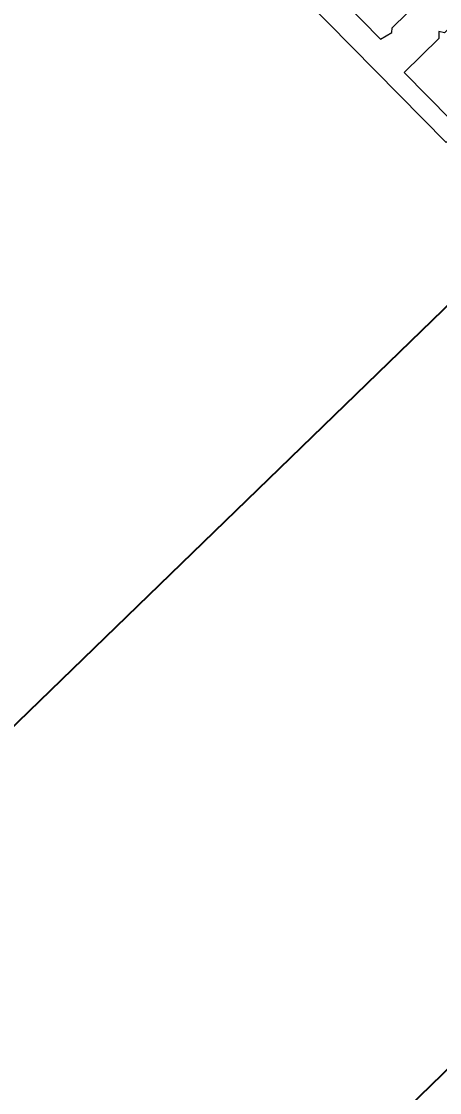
# Model space of a CAD drawing. Header units: millimetres. Extents: x -8417289 to 9420486, y 0 to 208205.
# Drawn here: x -189623.4 to -189591.8, y 109645.6 to 109726.4 of the extents above; entities that cross this region are included whole.
import ezdxf
from ezdxf import colors
from ezdxf.entities.mleader import LeaderData, LeaderLine
from ezdxf.math import Vec2, Vec3

# ---------------------------------------------------------------- set-up
doc = ezdxf.new("R2010")
doc.units = ezdxf.units.MM
doc.header["$MEASUREMENT"] = 0
doc.layers.get('0').update_dxf_attribs({"color": 250, "lineweight": 9})
for name, color, linetype, lineweight in [('_АР ТЕКСТ', 250, 'Continuous', 25), ('АР_Отметки', 250, 'Continuous', 15), ('АР_Перегородки витражные', 152, 'Continuous', 13), ('АР_Подоконники', 163, 'Continuous', 9), ('АР_Размеры нов.', 15, 'Continuous', 0), ('АР_Сущ Несущая стена', 216, 'Continuous', 30)]:
    doc.layers.add(name, color=color, linetype=linetype, lineweight=lineweight)
doc.layers.add('Тонкая', color=7, linetype='Continuous')
doc.layers.get('АР_Размеры нов.').off()
doc.styles.add('ISOCPEUR', font='isocpeur.TTF', dxfattribs={"width": 0.7})

# ---------------------------------------------------------------- blocks, each defined once
blk = doc.blocks.new('_DotSmall')
at = {"color": 0, "linetype": 'ByBlock', "const_width": 0.5}
blk.add_lwpolyline([(-0.0625, 0, 1), (0.0625, 0, 1)], format="xyb", close=True, dxfattribs=at)
blk = doc.blocks.new('стойка витр.')
at = {"lineweight": 0, "ltscale": 100, "transparency": 33554687}
for points in [[(7.552865449426463, -29.20159644143132), (3.790811872313498, -30.62819989795389), (3.216969908826286, -29.80262791351561), (3.358505795680685, -29.48817839122057), (1.715760294842767, -25.15614305267809)], [(-2.258247086545452, -23.27287612311193), (-7.844300284108613, -25.39115610946465), (-7.152623754285742, -27.21515572990756), (-6.480474312818842, -27.61228183979256), (-6.024430919787847, -27.43934621633525), (-6.413508587575052, -26.41332106186019), (-1.739484192192322, -24.64089033441996), (-0.3993375533900689, -28.17495120693638), (0.02910832117777318, -28.2732586849088), (-0.1831955090747215, -28.74493296838773), (1.113700732850702, -32.16493950470613), (-3.560323662532028, -33.93737023214635), (-3.906150933442404, -33.02539941386931), (-4.3621943264734, -33.19833503732661), (-4.645266100153094, -33.82723408192396), (-3.953589570330223, -35.65123370236688), (88.61521743849153, -0.5483364844694734)]]:
    blk.add_lwpolyline(points, dxfattribs=at)
blk = doc.blocks.new('A$Cf7573d2c')
at = {"color": 5, "lineweight": 0, "ltscale": 100, "transparency": 33554687}
for points in [[(59.23600692604668, -57.49742797698127), (60.00720510957763, -61.44628830635338), (59.09662615950219, -61.87256248592166), (58.81057523435447, -61.67998580618587), (54.2634303990053, -62.56802679647808)], [(51.73646704759449, -66.1671774207789), (52.88157409906853, -72.03060903266305), (54.79614538163878, -71.65670016474905), (55.30101650545839, -71.06121786679432), (55.20753037370741, -70.58252939883096), (54.13055739959236, -70.79285833732865), (53.17241072526667, -65.88674279826228), (56.88195725227706, -65.16228173740092), (57.05116537061986, -64.75657391108689), (57.48024175828323, -65.04543893066875), (61.07007052085828, -64.34435831751034), (62.02821719518397, -69.25047385657672), (61.07096198550425, -69.43742234735691), (61.16444811725523, -69.91611081532028), (61.73654996755067, -70.30126417477732), (63.65112125000451, -69.92735530684877), (44.67507682216819, 27.23800458030018)]]:
    blk.add_lwpolyline(points, dxfattribs=at)
at = {"layer": 'АР_Перегородки витражные', "rotation": 80.28340479355269}
blk.add_blockref('стойка витр.', (29.17858439369593, -60.01344902928395), dxfattribs=at)
blk = doc.blocks.new('A$Cd39b9c29')
at = {"color": 5, "ltscale": 150}
for p, q in [((2712.926967529347, -4791.11572777346), (4680.076830736827, -2877.601275894907)), ((2737.194348775665, -4824.668904606078), (4710.734972454258, -2905.506042351364))]:
    blk.add_line(p, q, dxfattribs=at)
at = {"color": 241, "ltscale": 100, "true_color": 0xf7abae, "xscale": -1, "rotation": 55.74238624617955}
blk.add_blockref('A$Cf7573d2c', (4644.773496303824, -2786.183340854594), dxfattribs=at)
blk = doc.blocks.new('A$Cec9b444d')
at = {"layer": 'Тонкая', "ltscale": 100, "rotation": 359.8999999999999}
blk.add_blockref('A$Cd39b9c29', (-19.13216614062549, 2.909131854816223), dxfattribs=at)

msp = doc.modelspace()

# ---------------------------------------------------------------- linework, layer by layer
at = {"layer": 'АР_Подоконники', "ltscale": 100}
msp.add_arc((-197115.7542506705, 115490.9179209339), 8940.172386791677, 271.6912536695478, 356.3290814001832, dxfattribs=at)
at = {"layer": 'АР_Сущ Несущая стена', "lineweight": 18, "ltscale": 100}
for centre, radius, start, end in [((-197116.3547424845, 115484.5892881857), 9778.654617052323, 272.5925479651556, 356.6353913736798), ((-197124.0221649795, 115502.5789153872), 9144.28346907419, 272.8206375183279, 356.2887310665694)]:
    msp.add_arc(centre, radius, start, end, dxfattribs=at)

# ---------------------------------------------------------------- block references
at = {"layer": 'АР_Размеры нов.', "ltscale": 100}
msp.add_blockref('A$Cec9b444d', (-194233.915110983, 112600.6824583525), dxfattribs=at)

# ---------------------------------------------------------------- leaders
at = {"layer": '_АР ТЕКСТ'}
ml = msp.add_multileader_mtext('Standard', dxfattribs=at)
ml.set_content('{\\W0.8;-2,550}', color=256, style='ISOCPEUR')
ml.set_leader_properties(color=256, linetype='Continuous', lineweight=-1)
ml.set_arrow_properties(name='DOTSMALL')
ml.build(insert=Vec2(0, 0))
ml.multileader.update_dxf_attribs({"has_text_frame": 1, "text_left_attachment_type": 4, "text_right_attachment_type": 4, "dogleg_length": 100, "arrow_head_size": 180})
ctx = ml.context
ctx.base_point, ctx.char_height, ctx.arrow_head_size, ctx.landing_gap_size, ctx.plane_origin = Vec3(-302775.822290387, 123943.2638625839, -1.961751612303354), 250, 180, 50, Vec3(-302295.4889269536, 121699.245469789, -1.961751612303354)
ctx.left_attachment, ctx.right_attachment = 4, 4
notes = []
notes.append((ctx, [(0, (0, 0, 0), (0, 0), (1, 0), 1, [])]))
ctx.mtext.insert, ctx.mtext.width, ctx.mtext.defined_height, ctx.mtext.line_spacing_style, ctx.mtext.flow_direction = Vec3(-302725.822290387, 124276.5971959173, -1.961751612303354), 801.0864057841361, 330.709552927064, 2, 5
ml = msp.add_multileader_mtext('Standard', dxfattribs=at)
ml.set_content('{\\W0.8;-2,550}', color=256, style='ISOCPEUR')
ml.set_leader_properties(color=256, linetype='Continuous', lineweight=-1)
ml.set_arrow_properties(name='DOTSMALL')
ml.build(insert=Vec2(0, 0))
ml.multileader.update_dxf_attribs({"has_text_frame": 1, "text_left_attachment_type": 4, "text_right_attachment_type": 4, "dogleg_length": 100, "arrow_head_size": 180})
ctx = ml.context
ctx.base_point, ctx.char_height, ctx.arrow_head_size, ctx.landing_gap_size, ctx.plane_origin = Vec3(-314736.0148765142, 120073.2763382189, -1.961751612303354), 250, 180, 50, Vec3(-314255.6815130808, 117829.2579454239, -1.961751612303354)
ctx.left_attachment, ctx.right_attachment = 4, 4
notes.append((ctx, [(0, (0, 0, 0), (0, 0), (1, 0), 1, [])]))
ctx.mtext.insert, ctx.mtext.width, ctx.mtext.defined_height, ctx.mtext.line_spacing_style, ctx.mtext.flow_direction = Vec3(-314686.0148765142, 120406.6096715522, -1.961751612303354), 801.0864057841361, 330.709552927064, 2, 5
at = {"layer": 'АР_Отметки'}
ml = msp.add_multileader_mtext('Standard', dxfattribs=at)
ml.set_content('%%P0,000', color=256, style='ISOCPEUR')
ml.set_leader_properties(color=256, linetype='Continuous', lineweight=-1)
ml.set_arrow_properties(name='DOTSMALL')
ml.build(insert=Vec2(0, 0))
ml.multileader.update_dxf_attribs({"has_text_frame": 1, "text_left_attachment_type": 4, "text_right_attachment_type": 4, "dogleg_length": 100, "arrow_head_size": 180})
ctx = ml.context
ctx.base_point, ctx.char_height, ctx.arrow_head_size, ctx.landing_gap_size, ctx.plane_origin = Vec3(-195860.622478677, 128720.7430100038, -0.1595442850443263), 250, 180, 50, Vec3(-198931.7041943423, 127131.194468972, -0.1595442850443263)
ctx.left_attachment, ctx.right_attachment = 4, 4
notes.append((ctx, [(0, (0, 0, 0), (0, 0), (1, 0), 1, [])]))
ctx.mtext.insert, ctx.mtext.width, ctx.mtext.line_spacing_style, ctx.mtext.flow_direction = Vec3(-195810.622478677, 129054.0763433372, -0.1595442850443263), 852.6970314602484, 2, 5
ml = msp.add_multileader_mtext('Standard', dxfattribs=at)
ml.set_content('{\\W0.8;-2,250}', color=256, style='ISOCPEUR')
ml.set_leader_properties(color=256, linetype='Continuous', lineweight=-1)
ml.set_arrow_properties(name='DOTSMALL')
ml.build(insert=Vec2(0, 0))
ml.multileader.update_dxf_attribs({"has_text_frame": 1, "text_left_attachment_type": 4, "text_right_attachment_type": 4, "dogleg_length": 100, "arrow_head_size": 180})
ctx = ml.context
ctx.base_point, ctx.char_height, ctx.arrow_head_size, ctx.landing_gap_size, ctx.plane_origin = Vec3(-297233.6192957293, 128352.8588700729), 250, 180, 50, Vec3(-296855.5361043215, 126878.8351738673)
ctx.left_attachment, ctx.right_attachment = 4, 4
notes.append((ctx, [(0, (0, 0, 0), (0, 0), (1, 0), 1, [])]))
ctx.mtext.insert, ctx.mtext.width, ctx.mtext.defined_height, ctx.mtext.line_spacing_style, ctx.mtext.flow_direction = Vec3(-297183.6192957293, 128686.1922034062), 769.9889591111103, 343.8884462512117, 2, 5
ml = msp.add_multileader_mtext('Standard', dxfattribs=at)
ml.set_content('0,000', color=256, style='ISOCPEUR')
ml.set_leader_properties(color=256, linetype='Continuous', lineweight=-1)
ml.set_arrow_properties(name='DOTSMALL')
ml.build(insert=Vec2(0, 0))
ml.multileader.update_dxf_attribs({"has_text_frame": 1, "text_left_attachment_type": 4, "text_right_attachment_type": 4, "dogleg_length": 100, "arrow_head_size": 180})
ctx = ml.context
ctx.base_point, ctx.char_height, ctx.arrow_head_size, ctx.landing_gap_size, ctx.plane_origin = Vec3(-202684.2395502269, 121780.8524941115, -0.1595442850443263), 250, 180, 50, Vec3(-205755.3212658922, 120191.3039530797, -0.1595442850443263)
ctx.left_attachment, ctx.right_attachment = 4, 4
notes.append((ctx, [(0, (0, 0, 0), (0, 0), (1, 0), 1, [])]))
ctx.mtext.insert, ctx.mtext.width, ctx.mtext.line_spacing_style, ctx.mtext.flow_direction = Vec3(-202634.2395502269, 122114.1858274449, -0.1595442850443263), 852.6970314602484, 2, 5
ml = msp.add_multileader_mtext('Standard', dxfattribs=at)
ml.set_content('{\\W0.8;-2,250}', color=256, style='ISOCPEUR')
ml.set_leader_properties(color=256, linetype='Continuous', lineweight=-1)
ml.set_arrow_properties(name='DOTSMALL')
ml.build(insert=Vec2(0, 0))
ml.multileader.update_dxf_attribs({"has_text_frame": 1, "text_left_attachment_type": 4, "text_right_attachment_type": 4, "dogleg_length": 100, "arrow_head_size": 180})
ctx = ml.context
ctx.base_point, ctx.char_height, ctx.arrow_head_size, ctx.landing_gap_size, ctx.plane_origin = Vec3(-298305.7964583198, 120267.0421383413, 1.149675994230903e-08), 250, 180, 50, Vec3(-302964.3053933498, 116414.7346247101, 1.149675994230903e-08)
ctx.left_attachment, ctx.right_attachment = 4, 4
notes.append((ctx, [(0, (0, 0, 0), (0, 0), (1, 0), 1, [])]))
ctx.mtext.insert, ctx.mtext.width, ctx.mtext.defined_height, ctx.mtext.line_spacing_style, ctx.mtext.flow_direction = Vec3(-298255.7964583198, 120600.3754716746, 1.149675994230903e-08), 769.9889591111103, 343.8884462512117, 2, 5
ml = msp.add_multileader_mtext('Standard', dxfattribs=at)
ml.set_content('{\\W0.8;-2,250}', color=256, style='ISOCPEUR')
ml.set_leader_properties(color=256, linetype='Continuous', lineweight=-1)
ml.set_arrow_properties(name='DOTSMALL')
ml.build(insert=Vec2(0, 0))
ml.multileader.update_dxf_attribs({"has_text_frame": 1, "text_left_attachment_type": 4, "text_right_attachment_type": 4, "dogleg_length": 100, "arrow_head_size": 180})
ctx = ml.context
ctx.base_point, ctx.char_height, ctx.arrow_head_size, ctx.landing_gap_size, ctx.plane_origin = Vec3(-336127.5, 116985.8569053825, 1.149675994230903e-08), 250, 180, 50, Vec3(-337173.9636271417, 115928.762695511, 1.149675994230903e-08)
ctx.left_attachment, ctx.right_attachment = 4, 4
notes.append((ctx, [(0, (0, 0, 0), (0, 0), (1, 0), 1, [])]))
ctx.mtext.insert, ctx.mtext.width, ctx.mtext.defined_height, ctx.mtext.line_spacing_style, ctx.mtext.flow_direction = Vec3(-336077.5, 117319.1902387158, 1.149675994230903e-08), 769.9889591111103, 343.8884462512117, 2, 5
ml = msp.add_multileader_mtext('Standard', dxfattribs=at)
ml.set_content('{\\W0.8;-2,650}', color=256, style='ISOCPEUR')
ml.set_leader_properties(color=256, linetype='Continuous', lineweight=-1)
ml.set_arrow_properties(name='DOTSMALL')
ml.build(insert=Vec2(0, 0))
ml.multileader.update_dxf_attribs({"has_text_frame": 1, "text_left_attachment_type": 4, "text_right_attachment_type": 4, "dogleg_length": 100, "arrow_head_size": 180})
ctx = ml.context
ctx.base_point, ctx.char_height, ctx.arrow_head_size, ctx.landing_gap_size, ctx.plane_origin = Vec3(-302139.5, 114233.6666666667), 250, 180, 50, Vec3(-302336.2563643702, 112502.8541723344)
ctx.left_attachment, ctx.right_attachment = 4, 4
notes.append((ctx, [(0, (0, 0, 0), (0, 0), (1, 0), 1, [])]))
ctx.mtext.insert, ctx.mtext.width, ctx.mtext.defined_height, ctx.mtext.line_spacing_style, ctx.mtext.flow_direction = Vec3(-302089.5, 114567), 881.1857792269554, 430.9869369475685, 2, 5
for ctx, leaders in notes:
    for number, flags, end, landing, length, lines in leaders:
        leader = LeaderData()
        leader.index, (leader.has_last_leader_line, leader.has_dogleg_vector, leader.attachment_direction) = number, flags
        leader.last_leader_point, leader.dogleg_vector, leader.dogleg_length = Vec3(end), Vec3(landing), length
        for number, points, colour, breaks in lines:
            line = LeaderLine()
            line.index, line.vertices, line.color, line.breaks = number, Vec3.list(points), colors.encode_raw_color(colour), breaks
            leader.lines.append(line)
        ctx.leaders.append(leader)

doc.saveas('drawing.dxf')
